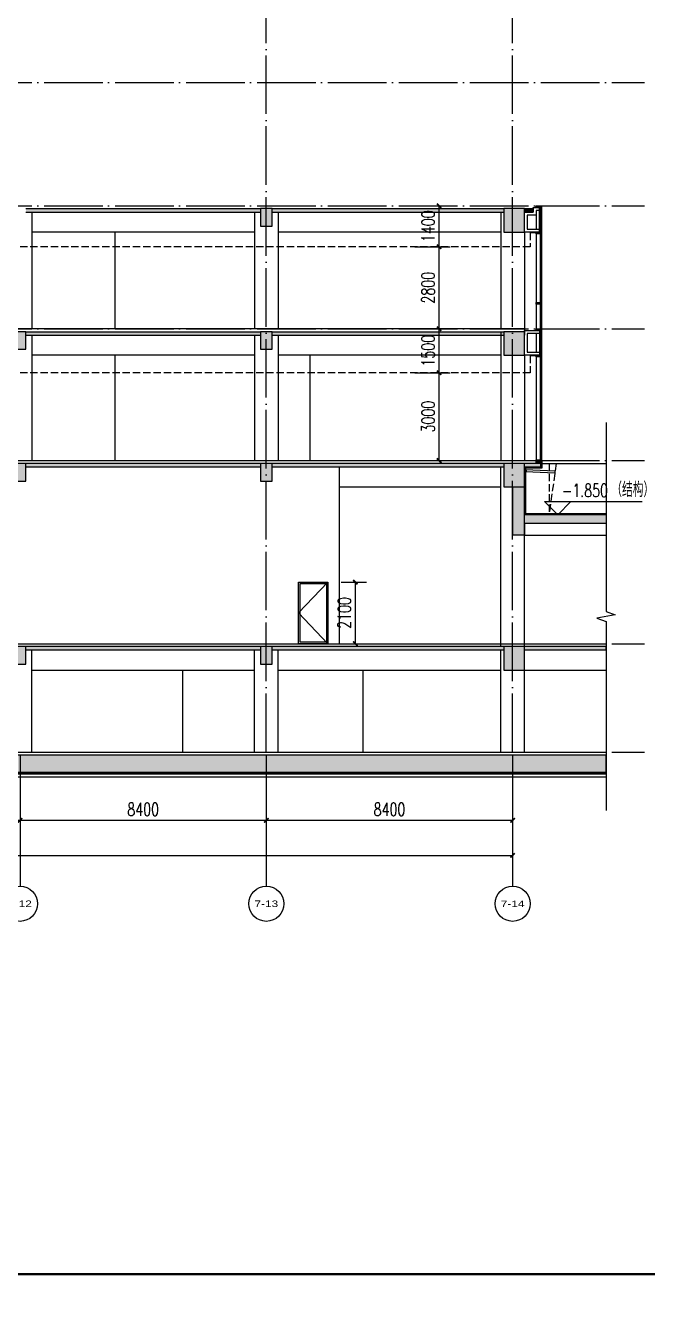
# Model space of a CAD drawing. Extents: x -781494 to 378714, y -27129 to 259749.
# Drawn here: x 193191 to 214377, y -27129 to 16982 of the extents above; entities that cross this region are included whole.
import ezdxf
from ezdxf.enums import TextEntityAlignment as Align

# ---------------------------------------------------------------- set-up
doc = ezdxf.new("R2010")
doc.units = 0
doc.header["$LTSCALE"] = 1000
doc.header["$MEASUREMENT"] = 0
doc.linetypes.add('104-6 轴网$0$DOTE', pattern=[2.42, 2, -0.2, 0.02, -0.2])
doc.linetypes.add('DASH', pattern=[0.35, 0.25, -0.1])
for name, color, linetype in [('01-标注_尺寸', 124, 'Continuous'), ('01-标注_标高', 200, 'Continuous'), ('01-标注_符号', 200, 'Continuous'), ('01-标注_轴线坐标', 132, 'Continuous'), ('02-TEXT_标注', 130, 'Continuous'), ('02-TEXT_轴号', 7, 'Continuous'), ('05-填充_天正', 26, 'Continuous'), ('104-6 轴网$0$A_AXIS-轴线', 36, '104-6 轴网$0$DOTE'), ('A-C_窗', 140, 'Continuous'), ('A-C_门', 150, 'Continuous'), ('A-D_龙骨', 152, 'Continuous'), ('A-O_散水', 134, 'Continuous'), ('A-O_防水层', 222, 'Continuous'), ('A-SUR_保温', 222, 'Continuous'), ('A-SUR_吊顶', 40, 'Continuous'), ('A-SUR_看线', 231, 'Continuous'), ('A-SUR_面层', 191, 'Continuous'), ('A-TECH_结构', 21, 'Continuous'), ('A-金属背板', 30, 'Continuous'), ('A_STR-砌块墙', 121, 'Continuous'), ('A_STR-砼墙', 51, 'Continuous'), ('A_STR-砼柱', 51, 'Continuous'), ('D_铝板', 181, 'Continuous'), ('PUB_HATCH', 8, 'Continuous')]:
    doc.layers.add(name, color=color, linetype=linetype)
doc.styles.add('_TCH_AXIS', font='FZXiHei-I-Z08S.ttf')
doc.styles.add('_TCH_DIM', font='SIMPLEX', dxfattribs={"bigfont": 'GBCBIG'})
doc.styles.add('_TCH_DIM_T3', font='SIMPLEX', dxfattribs={"width": 0.705882, "bigfont": 'GBCBIG'})
doc.dimstyles.new('_TCH_ARCH&&150', dxfattribs={"dimtxt": 446.25, "dimasz": 150, "dimexe": 375, "dimexo": 450, "dimgap": 150, "dimtad": 1, "dimdec": 0, "dimzin": 0, "dimdsep": 46, "dimtxsty": '_TCH_DIM_T3', "dimblk": 'ARCHTICK', "dimcen": 0.09, "dimclrt": 7, "dimazin": 2, "dimtfac": 1, "dimtdec": 0, "dimtix": 1, "dimtmove": 2, "dimatfit": 3, "dimfxl": 0, "dimtolj": 1, "dimtzin": 0, "dimarcsym": 0})

# ---------------------------------------------------------------- blocks, each defined once
blk = doc.blocks.new('kyuhtr')
at = {"const_width": 20}
blk.add_lwpolyline([(50, 0), (0, 0)], dxfattribs=at)
blk.add_lwpolyline([(50, -30), (200, -30), (200, 30), (50, 30)], close=True)
blk = doc.blocks.new('图框-A1')
for points, const_width in [([(0, 0), (841, 0), (841, 594), (0, 594)], 0.05), ([(766, 584), (25, 584), (25, 10), (766, 10)], 0.5)]:
    blk.add_lwpolyline(points, close=True, dxfattribs=dict(const_width=const_width))
blk = doc.blocks.new('1021yi')
at = {"layer": 'A-C_门'}
for points in [[(32950, -148753), (33950, -148753), (33950, -150853), (32950, -150853)], [(33000, -148803), (33900, -148803), (33900, -150803), (33000, -150803)]]:
    blk.add_lwpolyline(points, close=True, dxfattribs=at)
blk.add_lwpolyline([(33950, -148753), (32950, -149803), (33950, -150853)], dxfattribs=at)
blk = doc.blocks.new('_ArchTick')
at = {"color": 0, "linetype": 'ByBlock', "const_width": 0.4}
blk.add_lwpolyline([(-0.5, -0.5), (0.5, 0.5)], dxfattribs=at)
blk = doc.blocks.new('*D433')
at = {"layer": '01-标注_轴线坐标', "color": 0, "lineweight": -2, "transparency": 16777216}
for p, q in [((0, 3600), (0, 675)), ((50400, 3600), (50400, 675)), ((0, 1050), (50400, 1050))]:
    blk.add_line(p, q, dxfattribs=at)
at = {"layer": 'Defpoints', "color": 0, "transparency": 16777216}
for p in [(0, 4050), (50400, 4050), (50400, 1050)]:
    blk.add_point(p, dxfattribs=at)
at = {"layer": '01-标注_轴线坐标', "color": 0, "lineweight": -2, "transparency": 16777216, "xscale": 150, "yscale": 150, "zscale": 150, "rotation": 180}
blk.add_blockref('_ArchTick', (0, 1050), dxfattribs=at)
at = {"layer": '01-标注_轴线坐标', "color": 0, "lineweight": -2, "transparency": 16777216, "xscale": 150, "yscale": 150, "zscale": 150}
blk.add_blockref('_ArchTick', (50400, 1050), dxfattribs=at)
at = {"layer": '01-标注_轴线坐标', "color": 7, "transparency": 16777216, "insert": (25200, 1423.125), "char_height": 446.25, "attachment_point": 5, "style": '_TCH_DIM_T3'}
blk.add_mtext('\\A1;50400', dxfattribs=at)
blk = doc.blocks.new('*D434')
at = {"layer": '01-标注_轴线坐标', "color": 0, "lineweight": -2, "transparency": 16777216}
for p, q in [((0, 4050), (0, 1875)), ((8400, 4050), (8400, 1875)), ((0, 2250), (8400, 2250))]:
    blk.add_line(p, q, dxfattribs=at)
at = {"layer": 'Defpoints', "color": 0, "transparency": 16777216}
for p in [(0, 4500), (8400, 4500), (8400, 2250)]:
    blk.add_point(p, dxfattribs=at)
at = {"layer": '01-标注_轴线坐标', "color": 0, "lineweight": -2, "transparency": 16777216, "xscale": 150, "yscale": 150, "zscale": 150, "rotation": 180}
blk.add_blockref('_ArchTick', (0, 2250), dxfattribs=at)
at = {"layer": '01-标注_轴线坐标', "color": 0, "lineweight": -2, "transparency": 16777216, "xscale": 150, "yscale": 150, "zscale": 150}
blk.add_blockref('_ArchTick', (8400, 2250), dxfattribs=at)
at = {"layer": '01-标注_轴线坐标', "color": 7, "transparency": 16777216, "insert": (4200, 2623.125), "char_height": 446.25, "attachment_point": 5, "style": '_TCH_DIM_T3'}
blk.add_mtext('\\A1;8400', dxfattribs=at)
blk = doc.blocks.new('*D435')
at = {"layer": '01-标注_轴线坐标', "color": 0, "lineweight": -2, "transparency": 16777216}
for p, q in [((8400, 4050), (8400, 1875)), ((16800, 4050), (16800, 1875)), ((8400, 2250), (16800, 2250))]:
    blk.add_line(p, q, dxfattribs=at)
at = {"layer": 'Defpoints', "color": 0, "transparency": 16777216}
for p in [(8400, 4500), (16800, 4500), (16800, 2250)]:
    blk.add_point(p, dxfattribs=at)
at = {"layer": '01-标注_轴线坐标', "color": 0, "lineweight": -2, "transparency": 16777216, "xscale": 150, "yscale": 150, "zscale": 150, "rotation": 180}
blk.add_blockref('_ArchTick', (8400, 2250), dxfattribs=at)
at = {"layer": '01-标注_轴线坐标', "color": 0, "lineweight": -2, "transparency": 16777216, "xscale": 150, "yscale": 150, "zscale": 150}
blk.add_blockref('_ArchTick', (16800, 2250), dxfattribs=at)
at = {"layer": '01-标注_轴线坐标', "color": 7, "transparency": 16777216, "insert": (12600, 2623.125), "char_height": 446.25, "attachment_point": 5, "style": '_TCH_DIM_T3'}
blk.add_mtext('\\A1;8400', dxfattribs=at)
blk = doc.blocks.new('*D436')
at = {"layer": '01-标注_轴线坐标', "color": 0, "lineweight": -2, "transparency": 16777216}
for p, q in [((16800, 4050), (16800, 1875)), ((25200, 4050), (25200, 1875)), ((16800, 2250), (25200, 2250))]:
    blk.add_line(p, q, dxfattribs=at)
at = {"layer": 'Defpoints', "color": 0, "transparency": 16777216}
for p in [(16800, 4500), (25200, 4500), (25200, 2250)]:
    blk.add_point(p, dxfattribs=at)
at = {"layer": '01-标注_轴线坐标', "color": 0, "lineweight": -2, "transparency": 16777216, "xscale": 150, "yscale": 150, "zscale": 150, "rotation": 180}
blk.add_blockref('_ArchTick', (16800, 2250), dxfattribs=at)
at = {"layer": '01-标注_轴线坐标', "color": 0, "lineweight": -2, "transparency": 16777216, "xscale": 150, "yscale": 150, "zscale": 150}
blk.add_blockref('_ArchTick', (25200, 2250), dxfattribs=at)
at = {"layer": '01-标注_轴线坐标', "color": 7, "transparency": 16777216, "insert": (21000, 2623.125), "char_height": 446.25, "attachment_point": 5, "style": '_TCH_DIM_T3'}
blk.add_mtext('\\A1;8400', dxfattribs=at)
blk = doc.blocks.new('*D437')
at = {"layer": '01-标注_轴线坐标', "color": 0, "lineweight": -2, "transparency": 16777216}
for p, q in [((25200, 4050), (25200, 1875)), ((33600, 4050), (33600, 1875)), ((25200, 2250), (33600, 2250))]:
    blk.add_line(p, q, dxfattribs=at)
at = {"layer": 'Defpoints', "color": 0, "transparency": 16777216}
for p in [(25200, 4500), (33600, 4500), (33600, 2250)]:
    blk.add_point(p, dxfattribs=at)
at = {"layer": '01-标注_轴线坐标', "color": 0, "lineweight": -2, "transparency": 16777216, "xscale": 150, "yscale": 150, "zscale": 150, "rotation": 180}
blk.add_blockref('_ArchTick', (25200, 2250), dxfattribs=at)
at = {"layer": '01-标注_轴线坐标', "color": 0, "lineweight": -2, "transparency": 16777216, "xscale": 150, "yscale": 150, "zscale": 150}
blk.add_blockref('_ArchTick', (33600, 2250), dxfattribs=at)
at = {"layer": '01-标注_轴线坐标', "color": 7, "transparency": 16777216, "insert": (29400, 2623.125), "char_height": 446.25, "attachment_point": 5, "style": '_TCH_DIM_T3'}
blk.add_mtext('\\A1;8400', dxfattribs=at)
blk = doc.blocks.new('*D438')
at = {"layer": '01-标注_轴线坐标', "color": 0, "lineweight": -2, "transparency": 16777216}
for p, q in [((33600, 4050), (33600, 1875)), ((42000, 4050), (42000, 1875)), ((33600, 2250), (42000, 2250))]:
    blk.add_line(p, q, dxfattribs=at)
at = {"layer": 'Defpoints', "color": 0, "transparency": 16777216}
for p in [(33600, 4500), (42000, 4500), (42000, 2250)]:
    blk.add_point(p, dxfattribs=at)
at = {"layer": '01-标注_轴线坐标', "color": 0, "lineweight": -2, "transparency": 16777216, "xscale": 150, "yscale": 150, "zscale": 150, "rotation": 180}
blk.add_blockref('_ArchTick', (33600, 2250), dxfattribs=at)
at = {"layer": '01-标注_轴线坐标', "color": 0, "lineweight": -2, "transparency": 16777216, "xscale": 150, "yscale": 150, "zscale": 150}
blk.add_blockref('_ArchTick', (42000, 2250), dxfattribs=at)
at = {"layer": '01-标注_轴线坐标', "color": 7, "transparency": 16777216, "insert": (37800, 2623.125), "char_height": 446.25, "attachment_point": 5, "style": '_TCH_DIM_T3'}
blk.add_mtext('\\A1;8400', dxfattribs=at)
blk = doc.blocks.new('*D439')
at = {"layer": '01-标注_轴线坐标', "color": 0, "lineweight": -2, "transparency": 16777216}
for p, q in [((42000, 4050), (42000, 1875)), ((50400, 4050), (50400, 1875)), ((42000, 2250), (50400, 2250))]:
    blk.add_line(p, q, dxfattribs=at)
at = {"layer": 'Defpoints', "color": 0, "transparency": 16777216}
for p in [(42000, 4500), (50400, 4500), (50400, 2250)]:
    blk.add_point(p, dxfattribs=at)
at = {"layer": '01-标注_轴线坐标', "color": 0, "lineweight": -2, "transparency": 16777216, "xscale": 150, "yscale": 150, "zscale": 150, "rotation": 180}
blk.add_blockref('_ArchTick', (42000, 2250), dxfattribs=at)
at = {"layer": '01-标注_轴线坐标', "color": 0, "lineweight": -2, "transparency": 16777216, "xscale": 150, "yscale": 150, "zscale": 150}
blk.add_blockref('_ArchTick', (50400, 2250), dxfattribs=at)
at = {"layer": '01-标注_轴线坐标', "color": 7, "transparency": 16777216, "insert": (46200, 2623.125), "char_height": 446.25, "attachment_point": 5, "style": '_TCH_DIM_T3'}
blk.add_mtext('\\A1;8400', dxfattribs=at)
blk = doc.blocks.new('*D453')
at = {"layer": '01-标注_尺寸', "color": 0, "lineweight": -2, "transparency": 16777216}
for p, q in [((-602, 700), (602, 700)), ((227, -2100), (227, 700)), ((-602, -2100), (602, -2100))]:
    blk.add_line(p, q, dxfattribs=at)
at = {"layer": 'Defpoints', "color": 0, "transparency": 16777216}
for p in [(-1052, 700), (227, 700), (-1052, -2100)]:
    blk.add_point(p, dxfattribs=at)
at = {"layer": '01-标注_尺寸', "color": 0, "lineweight": -2, "transparency": 16777216, "xscale": 150, "yscale": 150, "zscale": 150}
for p, rotation in [((227, 700), 90), ((227, -2100), 270)]:
    blk.add_blockref('_ArchTick', p, dxfattribs=dict(at, rotation=rotation))
at = {"layer": '01-标注_尺寸', "color": 7, "transparency": 16777216, "insert": (-146, -700), "char_height": 446.2, "attachment_point": 5, "rotation": 90, "style": '_TCH_DIM_T3'}
blk.add_mtext('\\A1;2800', dxfattribs=at)
blk = doc.blocks.new('*D454')
at = {"layer": '01-标注_尺寸', "color": 0, "lineweight": -2, "transparency": 16777216}
for p, q in [((-602, 2100), (602, 2100)), ((227, 700), (227, 2100)), ((-602, 700), (602, 700))]:
    blk.add_line(p, q, dxfattribs=at)
at = {"layer": 'Defpoints', "color": 0, "transparency": 16777216}
for p in [(-1052, 2100), (227, 2100), (-1052, 700)]:
    blk.add_point(p, dxfattribs=at)
at = {"layer": '01-标注_尺寸', "color": 0, "lineweight": -2, "transparency": 16777216, "xscale": 150, "yscale": 150, "zscale": 150}
for p, rotation in [((227, 2100), 90), ((227, 700), 270)]:
    blk.add_blockref('_ArchTick', p, dxfattribs=dict(at, rotation=rotation))
at = {"layer": '01-标注_尺寸', "color": 7, "transparency": 16777216, "insert": (-146, 1400), "char_height": 446.2, "attachment_point": 5, "rotation": 90, "style": '_TCH_DIM_T3'}
blk.add_mtext('\\A1;1400', dxfattribs=at)
blk = doc.blocks.new('htetrawe')
at = {"layer": 'A-C_窗'}
blk.add_line((-200, 610), (-200, 130), dxfattribs=at)
at = {"layer": 'A-SUR_保温'}
blk.add_lwpolyline([(-200, 770), (-200, 610), (-500, 610), (-500, 130), (-80, 130), (-80, 30), (-600, 30), (-600, 710), (-300, 710), (-300, 870), (-200, 870), (-200, 870), (-80, 870), (-80, 770), (-200, 770)], dxfattribs=at)
at = {"layer": 'A-金属背板'}
blk.add_line((-80, 30), (-80, 870), dxfattribs=at)
blk = doc.blocks.new('BAOWEN')
at = {"layer": 'A-C_窗'}
blk.add_line((51200, -147013), (51200, -147653), dxfattribs=at)
at = {"layer": 'A-SUR_保温'}
blk.add_lwpolyline([(51200, -147013), (51200, -147013), (50900, -147013), (50900, -147653), (51320, -147653), (51320, -147753), (50800, -147753), (50800, -146913), (51100, -146913), (51100, -146913), (51200, -146913), (51200, -146913), (51320, -146913), (51320, -147013), (51200, -147013)], dxfattribs=at)
at = {"layer": 'A-金属背板'}
blk.add_line((51320, -146913), (51320, -147753), dxfattribs=at)
blk = doc.blocks.new('_FZH')
blk.add_lwpolyline([(-0.5, -0.5), (0.5, -0.5), (0.5, 0.5), (-0.5, 0.5)], close=True)
at = {"layer": 'PUB_HATCH'}
blk.add_solid([(-0.5, -0.5), (0.5, -0.5), (-0.5, 0.5), (0.5, 0.5)], dxfattribs=at)
blk = doc.blocks.new('*D260')
at = {"layer": '01-标注_尺寸', "color": 0, "lineweight": -2, "transparency": 16777216}
for p, q in [((203941, -2007), (204802, -2007)), ((204427, -4107), (204427, -2007)), ((203941, -4107), (204802, -4107))]:
    blk.add_line(p, q, dxfattribs=at)
at = {"layer": 'Defpoints', "color": 0, "transparency": 16777216}
for p in [(203491, -2007), (204427, -2007), (203491, -4107)]:
    blk.add_point(p, dxfattribs=at)
at = {"layer": '01-标注_尺寸', "color": 0, "lineweight": -2, "transparency": 16777216, "xscale": 150, "yscale": 150, "zscale": 150}
for p, rotation in [((204427, -2007), 90), ((204427, -4107), 270)]:
    blk.add_blockref('_ArchTick', p, dxfattribs=dict(at, rotation=rotation))
at = {"layer": '01-标注_尺寸', "color": 7, "transparency": 16777216, "insert": (204054, -3057), "char_height": 446.2, "attachment_point": 5, "rotation": 90, "style": '_TCH_DIM_T3'}
blk.add_mtext('\\A1;2100', dxfattribs=at)
blk = doc.blocks.new('*D280')
at = {"layer": '01-标注_尺寸', "color": 0, "lineweight": -2, "transparency": 16777216}
for p, q in [((206451, 5143), (207656, 5143)), ((207281, 2143), (207281, 5143)), ((206451, 2143), (207656, 2143))]:
    blk.add_line(p, q, dxfattribs=at)
at = {"layer": 'Defpoints', "color": 0, "transparency": 16777216}
for p in [(206001, 5143), (207281, 5143), (206001, 2143)]:
    blk.add_point(p, dxfattribs=at)
at = {"layer": '01-标注_尺寸', "color": 0, "lineweight": -2, "transparency": 16777216, "xscale": 150, "yscale": 150, "zscale": 150}
for p, rotation in [((207281, 5143), 90), ((207281, 2143), 270)]:
    blk.add_blockref('_ArchTick', p, dxfattribs=dict(at, rotation=rotation))
at = {"layer": '01-标注_尺寸', "color": 7, "transparency": 16777216, "insert": (206908, 3643), "char_height": 446.2, "attachment_point": 5, "rotation": 90, "style": '_TCH_DIM_T3'}
blk.add_mtext('\\A1;3000', dxfattribs=at)
blk = doc.blocks.new('*D281')
at = {"layer": '01-标注_尺寸', "color": 0, "lineweight": -2, "transparency": 16777216}
for p, q in [((206451, 6643), (207656, 6643)), ((207281, 5143), (207281, 6643)), ((206451, 5143), (207656, 5143))]:
    blk.add_line(p, q, dxfattribs=at)
at = {"layer": 'Defpoints', "color": 0, "transparency": 16777216}
for p in [(206001, 6643), (207281, 6643), (206001, 5143)]:
    blk.add_point(p, dxfattribs=at)
at = {"layer": '01-标注_尺寸', "color": 0, "lineweight": -2, "transparency": 16777216, "xscale": 150, "yscale": 150, "zscale": 150}
for p, rotation in [((207281, 6643), 90), ((207281, 5143), 270)]:
    blk.add_blockref('_ArchTick', p, dxfattribs=dict(at, rotation=rotation))
at = {"layer": '01-标注_尺寸', "color": 7, "transparency": 16777216, "insert": (206908, 5893), "char_height": 446.2, "attachment_point": 5, "rotation": 90, "style": '_TCH_DIM_T3'}
blk.add_mtext('\\A1;1500', dxfattribs=at)
blk = doc.blocks.new('A$C18F94151')
at = {"layer": '01-标注_轴线坐标'}
for p, q in [((0, 4500), (0, 0)), ((8400, 4500), (8400, 0)), ((16800, 4500), (16800, 0)), ((25200, 4500), (25200, 0)), ((33600, 4500), (33600, 0)), ((42000, 4500), (42000, 0)), ((50400, 4500), (50400, 0))]:
    blk.add_line(p, q, dxfattribs=at)
for centre in [(0, -600), (8400, -600), (16800, -600), (25200, -600), (33600, -600), (42000, -600), (50400, -600)]:
    blk.add_circle(centre, 600, dxfattribs=at)
at = {"layer": '02-TEXT_轴号', "style": '_TCH_AXIS'}
for s, height, width, p, p2 in [('7-8', 277.49, 0.909091, (-396.4, -738.7), (396.4, -738.7)), ('7-9', 281.67, 0.893939, (8004.3, -740.8), (8795.7, -740.8)), ('7-10', 223.72, 0.926829, (16395.2, -711.9), (17204.8, -711.9)), ('7-11', 251.23, 0.858974, (24799.2, -725.6), (25600.8, -725.6)), ('7-12', 223.72, 0.926829, (33195.2, -711.9), (34004.8, -711.9)), ('7-13', 223.72, 0.926829, (41595.2, -711.9), (42404.8, -711.9)), ('7-14', 221.02, 0.939024, (49994.8, -710.5), (50805.2, -710.5))]:
    blk.add_text(s, height=height, dxfattribs=dict(at, width=width)).set_placement(p, p2, align=Align.FIT)
at = {"layer": '01-标注_轴线坐标'}
for p1, p2, distance, picture, middle in [((0, 4500), (8400, 4500), -2250, '*D434', (4200, 2623.1)), ((8400, 4500), (16800, 4500), -2250, '*D435', (12600, 2623.1)), ((16800, 4500), (25200, 4500), -2250, '*D436', (21000, 2623.1)), ((25200, 4500), (33600, 4500), -2250, '*D437', (29400, 2623.1)), ((33600, 4500), (42000, 4500), -2250, '*D438', (37800, 2623.1)), ((42000, 4500), (50400, 4500), -2250, '*D439', (46200, 2623.1)), ((0, 4050), (50400, 4050), -3000, '*D433', (25200, 1423.1))]:
    dim = blk.add_aligned_dim(p1=p1, p2=p2, distance=distance, dimstyle='_TCH_ARCH&&150', dxfattribs=at)
    dim.commit()
    dim.dimension.update_dxf_attribs({"geometry": picture, "text_midpoint": middle})
blk = doc.blocks.new('*U100')
at = {"layer": '01-标注_尺寸'}
for p1, p2, picture, middle in [((-1052.2, 700), (-1052.2, 2100), '*D454', (-145.9, 1400)), ((-1052.2, -2100), (-1052.2, 700), '*D453', (-145.9, -700))]:
    dim = blk.add_aligned_dim(p1=p1, p2=p2, distance=-1279.4, dimstyle='_TCH_ARCH&&150', dxfattribs=at)
    dim.commit()
    dim.dimension.update_dxf_attribs({"geometry": picture, "text_midpoint": middle})
blk = doc.blocks.new('*U101')
at = {"color": 0, "linetype": 'ByBlock', "lineweight": -2, "transparency": 16777216}
blk.add_blockref('*U100', (0, 0), dxfattribs=at)

msp = doc.modelspace()

# ---------------------------------------------------------------- hatches: boundary and pattern name
at = {"layer": '05-填充_天正'}
for points in [[(201190.7, 10622.7), (201190.7, 10742.7), (193190.7, 10742.7), (193190.7, 10622.7)], [(209490.7, 10622.7), (209490.7, 10742.7), (201590.7, 10742.7), (201590.7, 10622.7)], [(210190.7, 10742.7), (210190.7, 10622.7), (210490.7, 10622.7), (210490.7, 10742.7)], [(201190.7, 6422.7), (201190.7, 6542.7), (193190.7, 6542.7), (193190.7, 6422.7)], [(209490.7, 6422.7), (209490.7, 6542.7), (201590.7, 6542.7), (201590.7, 6422.7)], [(193190.7, 2042.7), (193190.7, 1922.7), (201190.7, 1922.7), (201190.7, 2042.7)], [(201590.7, 2042.7), (201590.7, 1922.7), (209490.7, 1922.7), (209490.7, 2042.7)], [(210190.7, 2042.7), (210190.7, 1922.7), (210750.7, 1922.7), (210750.7, 2042.7)], [(210190.7, 1242.7), (209790.7, 1242.7), (209790.7, 292.7), (210057.3, 192.7), (210190.7, 292.7)], [(210057.3, 192.7), (209790.7, 292.7), (209790.7, -407.3), (210190.7, -407.3), (210190.7, -7.3)], [(212976.8, -7.3), (212976.8, 292.7), (210190.7, 292.7), (210057.3, 192.7), (210190.7, -7.3)], [(193190.7, -4207.3), (193190.7, -4327.3), (201190.7, -4327.3), (201190.7, -4207.3)], [(201590.7, -4207.3), (201590.7, -4327.3), (209490.7, -4327.3), (209490.7, -4207.3)], [(210190.7, -4207.3), (210190.7, -4327.3), (212976.8, -4327.3), (212976.8, -4207.3)], [(212976.8, -7907.3), (156290.7, -7907.3), (156024, -8107.3), (155890.7, -8507.3), (212976.8, -8507.3)]]:
    msp.add_hatch(color=256, dxfattribs=at).paths.add_polyline_path(points)

# ---------------------------------------------------------------- linework, layer by layer
at = {"layer": '01-标注_标高'}
for p, q in [((211327.6, 292.7), (210877.6, 742.7)), ((210877.6, 742.7), (214209, 742.7)), ((211327.6, 292.7), (211777.6, 742.7))]:
    msp.add_line(p, q, dxfattribs=at)
at = {"layer": '01-标注_符号'}
msp.add_lwpolyline([(212976.8, 3445.3), (212976.8, -3011.3), (213291.8, -3125.9), (212661.8, -3237), (212976.8, -3348.8), (212976.8, -9805.4)], dxfattribs=at)
at = {"layer": '05-填充_天正'}
msp.add_lwpolyline([(210250.7, 1841.7), (210230.7, 1842.7), (210230.7, 1832.7), (210250.7, 1831.7)], close=True, dxfattribs=at)
msp.add_lwpolyline([(210250.7, 1841.7), (210230.7, 1842.7), (210230.7, 1832.7), (210250.7, 1831.7)], close=True, dxfattribs=at)
at = {"layer": '104-6 轴网$0$A_AXIS-轴线'}
for points in [[(201390.7, -7807.3), (201390.7, 47119.8)], [(209790.7, -7807.3), (209790.7, 47119.8)], [(155093.4, 15042.7), (214290.7, 15042.7)], [(155093.4, 10842.7), (214290.7, 10842.7)], [(155093.4, 6642.7), (214290.7, 6642.7)], [(155093.4, 2142.7), (214290.7, 2142.7)], [(155093.4, -4107.3), (214290.7, -4107.3)], [(155093.4, -7807.3), (214290.7, -7807.3)]]:
    msp.add_lwpolyline(points, dxfattribs=at)
at = {"layer": 'A-C_窗'}
for points in [[(210740.7, 2142.7), (210740.7, 10842.7)], [(210790.7, 2142.7), (210790.7, 10842.7)], [(210590.7, 9942.7), (210590.7, 6642.7)], [(210590.7, 5742.7), (210590.7, 2142.7)]]:
    msp.add_lwpolyline(points, dxfattribs=at)
at = {"layer": 'A-O_散水'}
for points in [[(210230.7, 1762.7), (210230.7, 1842.7), (211230.7, 1792.7), (211230.7, 1712.7), (210230.7, 1762.7)], [(210230.7, 1762.7), (210230.7, 1842.7), (211230.7, 1792.7), (211230.7, 1712.7), (210230.7, 1762.7)], [(210250.7, 1761.7), (210250.7, 1841.7)], [(210250.7, 1841.7), (210250.7, 1761.7)]]:
    msp.add_lwpolyline(points, dxfattribs=at)
at = {"layer": 'A-O_防水层'}
msp.add_line((155700.7, -8647.3), (212976.8, -8647.3), dxfattribs=at)
for points in [[(158593.3, 2022.7), (158390.7, 2022.7), (158390.7, 1832.7), (158950.7, 1832.7), (158950.7, 332.7), (155850.7, 332.7), (155850.7, -7867.3), (155750.7, -7867.3), (155750.7, -8547.3), (212976.8, -8547.3)], [(158593.3, 2002.7), (158410.7, 2002.7), (158410.7, 1852.7), (158970.7, 1852.7), (158970.7, 312.7), (155870.7, 312.7), (155870.7, -7887.3), (155770.7, -7887.3), (155770.7, -8527.3), (212976.8, -8527.3)], [(210589.9, 2062.7), (210770.7, 2062.7), (210770.7, 1902.7), (210210.7, 1902.7), (210210.7, 312.7), (212976.8, 312.7)], [(210589.9, 2082.7), (210790.7, 2082.7), (210790.7, 1882.7), (210230.7, 1882.7), (210230.7, 332.7), (212976.8, 332.7)]]:
    msp.add_lwpolyline(points, dxfattribs=at)
at = {"layer": 'A-SUR_保温', "linetype": 'DASH'}
for points in [[(211030.7, 2042.7), (211030.7, 332.7)], [(211280.1, 2042.7), (211030.7, 332.7)]]:
    msp.add_lwpolyline(points, dxfattribs=at)
at = {"layer": 'A-SUR_吊顶', "linetype": 'DASH'}
for points in [[(210590.7, 9912.7), (210390.7, 9912.7), (210390.7, 9442.7), (174490.7, 9442.7)], [(210590.7, 5712.7), (210390.7, 5712.7), (210390.7, 5142.7), (174490.7, 5142.7)]]:
    msp.add_lwpolyline(points, dxfattribs=at)
at = {"layer": 'A-SUR_看线'}
for p, q in [((196240.7, 6642.7), (196240.7, 9942.7)), ((196240.7, 2142.7), (196240.7, 5742.7)), ((203890.7, -4107.3), (203890.7, 1922.7)), ((198540.7, -7807.3), (198540.7, -5007.3)), ((204690.7, -7807.3), (204690.7, -5007.3))]:
    msp.add_line(p, q, dxfattribs=at)
msp.add_lwpolyline([(202890.7, 2142.7), (202890.7, 5742.7)], dxfattribs=at)
at = {"layer": 'A-SUR_面层'}
for p, q in [((186390.7, 2142.7), (210790.7, 2142.7)), ((186690.7, -4107.3), (212976.8, -4107.3)), ((156290.7, -7807.3), (212976.8, -7807.3))]:
    msp.add_line(p, q, dxfattribs=at)
msp.add_lwpolyline([(210190.7, 6642.7), (174390.7, 6642.7)], dxfattribs=at)
at = {"layer": 'A-TECH_结构'}
for p, q in [((200990.7, 9942.7), (193390.7, 9942.7)), ((209390.7, 9942.7), (201790.7, 9942.7)), ((200990.7, 5742.7), (193390.7, 5742.7)), ((209390.7, 5742.7), (201790.7, 5742.7)), ((203890.7, 1242.7), (209390.7, 1242.7)), ((210190.7, -407.3), (212976.8, -407.3)), ((193390.7, -5007.3), (200990.7, -5007.3)), ((201790.7, -5007.3), (209390.7, -5007.3)), ((210190.7, -5007.3), (212976.8, -5007.3))]:
    msp.add_line(p, q, dxfattribs=at)
for points in [[(193390.7, 10622.7), (193390.7, 6642.7)], [(200990.7, 10622.7), (200990.7, 6642.7)], [(201790.7, 10622.7), (201790.7, 6642.7)], [(209390.7, 10622.7), (209390.7, 6642.7)], [(210190.7, 9942.7), (210190.7, 6422.7)], [(193390.7, 6422.7), (193390.7, 2142.7)], [(200990.7, 6422.7), (200990.7, 2142.7)], [(201790.7, 6422.7), (201790.7, 2142.7)], [(209390.7, 6542.7), (209390.7, 2142.7)], [(210190.7, 5742.7), (210190.7, 2142.7)], [(209390.7, -4207.3), (209390.7, 1922.7)], [(210190.7, -4207.3), (210190.7, 1922.7)], [(193390.7, -7807.3), (193390.7, -4327.3)], [(200990.7, -7807.3), (200990.7, -4327.3)], [(201790.7, -7807.3), (201790.7, -4327.3)], [(209390.7, -7807.3), (209390.7, -4327.3)], [(210190.7, -7807.3), (210190.7, -4327.3)]]:
    msp.add_lwpolyline(points, dxfattribs=at)
at = {"layer": 'A_STR-砌块墙'}
msp.add_line((210790.7, 2042.7), (212976.8, 2042.7), dxfattribs=at)
at = {"layer": 'A_STR-砼墙'}
for p, q in [((193190.7, 10742.7), (201190.7, 10742.7)), ((193190.7, 10622.7), (201190.7, 10622.7)), ((201590.7, 10742.7), (209490.7, 10742.7)), ((201590.7, 10622.7), (209490.7, 10622.7)), ((210190.7, 10742.7), (210490.7, 10742.7)), ((210190.7, 10622.7), (210490.7, 10622.7)), ((210490.7, 10742.7), (210490.7, 10622.7)), ((193190.7, 6542.7), (201190.7, 6542.7)), ((193190.7, 6422.7), (201190.7, 6422.7)), ((201590.7, 6542.7), (209490.7, 6542.7)), ((201590.7, 6422.7), (209490.7, 6422.7)), ((201190.7, 2042.7), (193190.7, 2042.7)), ((201190.7, 1922.7), (193190.7, 1922.7)), ((209490.7, 2042.7), (201590.7, 2042.7)), ((209490.7, 1922.7), (201590.7, 1922.7)), ((210750.7, 2042.7), (210190.7, 2042.7)), ((210750.7, 1922.7), (210190.7, 1922.7)), ((210750.7, 1922.7), (210750.7, 2042.7)), ((209790.7, 1242.7), (209790.7, 292.7)), ((210190.7, 1242.7), (210190.7, 292.7)), ((209790.7, 292.7), (209790.7, -407.3)), ((212976.8, 292.7), (210190.7, 292.7)), ((210190.7, -407.3), (209790.7, -407.3)), ((212976.8, -7.3), (210190.7, -7.3)), ((210190.7, -7.3), (210190.7, -407.3)), ((201190.7, -4207.3), (193190.7, -4207.3)), ((201190.7, -4327.3), (193190.7, -4327.3)), ((209490.7, -4207.3), (201590.7, -4207.3)), ((209490.7, -4327.3), (201590.7, -4327.3)), ((212976.8, -4207.3), (210190.7, -4207.3)), ((212976.8, -4327.3), (210190.7, -4327.3)), ((212976.8, -4327.3), (212976.8, -4207.3)), ((212976.8, -7907.3), (156290.7, -7907.3)), ((212976.8, -8507.3), (212976.8, -7907.3)), ((212976.8, -8507.3), (155890.7, -8507.3))]:
    msp.add_line(p, q, dxfattribs=at)
at = {"layer": 'D_铝板'}
msp.add_lwpolyline([(210790.7, 2142.7), (210790.7, 2062.7), (210590.7, 2082.7), (210590.7, 2102.8), (210770.7, 2084.8), (210770.7, 2142.7)], close=True, dxfattribs=at)
msp.add_lwpolyline([(210790.7, 2142.7), (210790.7, 2062.7), (210590.7, 2082.7), (210590.7, 2102.8), (210770.7, 2084.8), (210770.7, 2142.7)], close=True, dxfattribs=at)

# ---------------------------------------------------------------- block references
at = {"xscale": 150, "yscale": 150, "zscale": 150}
msp.add_blockref('图框-A1', (126410.2, -27125), dxfattribs=at)
for name, p in [('*U101', (207053.6, 8742.7)), ('A$C18F94151', (159390.7, -12384.7))]:
    msp.add_blockref(name, p)
at = {"color": 2}
msp.add_blockref('htetrawe', (210790.7, 9912.7), dxfattribs=at)
at = {"layer": 'A-C_窗'}
for name, p in [('BAOWEN', (159390.7, 153495.4)), ('1021yi', (169540.7, 146745.4))]:
    msp.add_blockref(name, p, dxfattribs=at)
at = {"layer": 'A-D_龙骨', "xscale": -1}
for p in [(210790.7, 10812.7), (210790.7, 9912.7), (210790.7, 7512.7), (210790.7, 6612.7), (210790.7, 5712.7), (210790.7, 2142.7), (210790.7, 2142.7)]:
    msp.add_blockref('kyuhtr', p, dxfattribs=at)
at = {"layer": 'A_STR-砼柱'}
for p, xscale, yscale, zscale in [((201390.7, 10442.7), 400, 600, 600), ((209840.7, 10342.7), 700, 800, 800), ((192990.7, 6242.7), 400, 600, 600), ((201390.7, 6242.7), 400, 600, 600), ((209840.7, 6142.7), 700, 800.0000000004657, 800.0000000004657), ((192990.7, 1742.7), 400, 600, 600), ((201390.7, 1742.7), 400, 600, 600), ((209840.7, 1642.7), 700.0000000004657, 800.0000000004657, 800.0000000004657), ((192990.7, -4507.3), 400, 600, 600), ((201390.7, -4507.3), 400, 600, 600), ((209840.7, -4607.3), 700, 799.9999999995343, 799.9999999995343)]:
    msp.add_blockref('_FZH', p, dxfattribs=dict(at, xscale=xscale, yscale=yscale, zscale=zscale))

# ---------------------------------------------------------------- texts
at = {"layer": '02-TEXT_标注', "style": '_TCH_DIM', "width": 0.705882}
msp.add_text('-1.850', height=446.25, dxfattribs=at).set_placement((211476.3, 900.2))
at = {"layer": '02-TEXT_标注', "style": '_TCH_DIM'}
msp.add_text('（结构）', height=506.38, dxfattribs=at).set_placement((213156.3, 900.2))

# ---------------------------------------------------------------- dimensions: what is measured, and where the dimension line sits
at = {"layer": '01-标注_尺寸'}
for p1, p2, distance, picture, middle in [((206001.4, 5142.7), (206001.4, 6642.7), -1279.4, '*D281', (206907.7, 5892.7)), ((206001.4, 2142.7), (206001.4, 5142.7), -1279.4, '*D280', (206907.7, 3642.7)), ((203490.7, -4107.3), (203490.7, -2007.3), -936.4, '*D260', (204054, -3057.3))]:
    dim = msp.add_aligned_dim(p1=p1, p2=p2, distance=distance, dimstyle='_TCH_ARCH&&150', dxfattribs=at)
    dim.commit()
    dim.dimension.update_dxf_attribs({"geometry": picture, "text_midpoint": middle})

doc.saveas('drawing.dxf')
